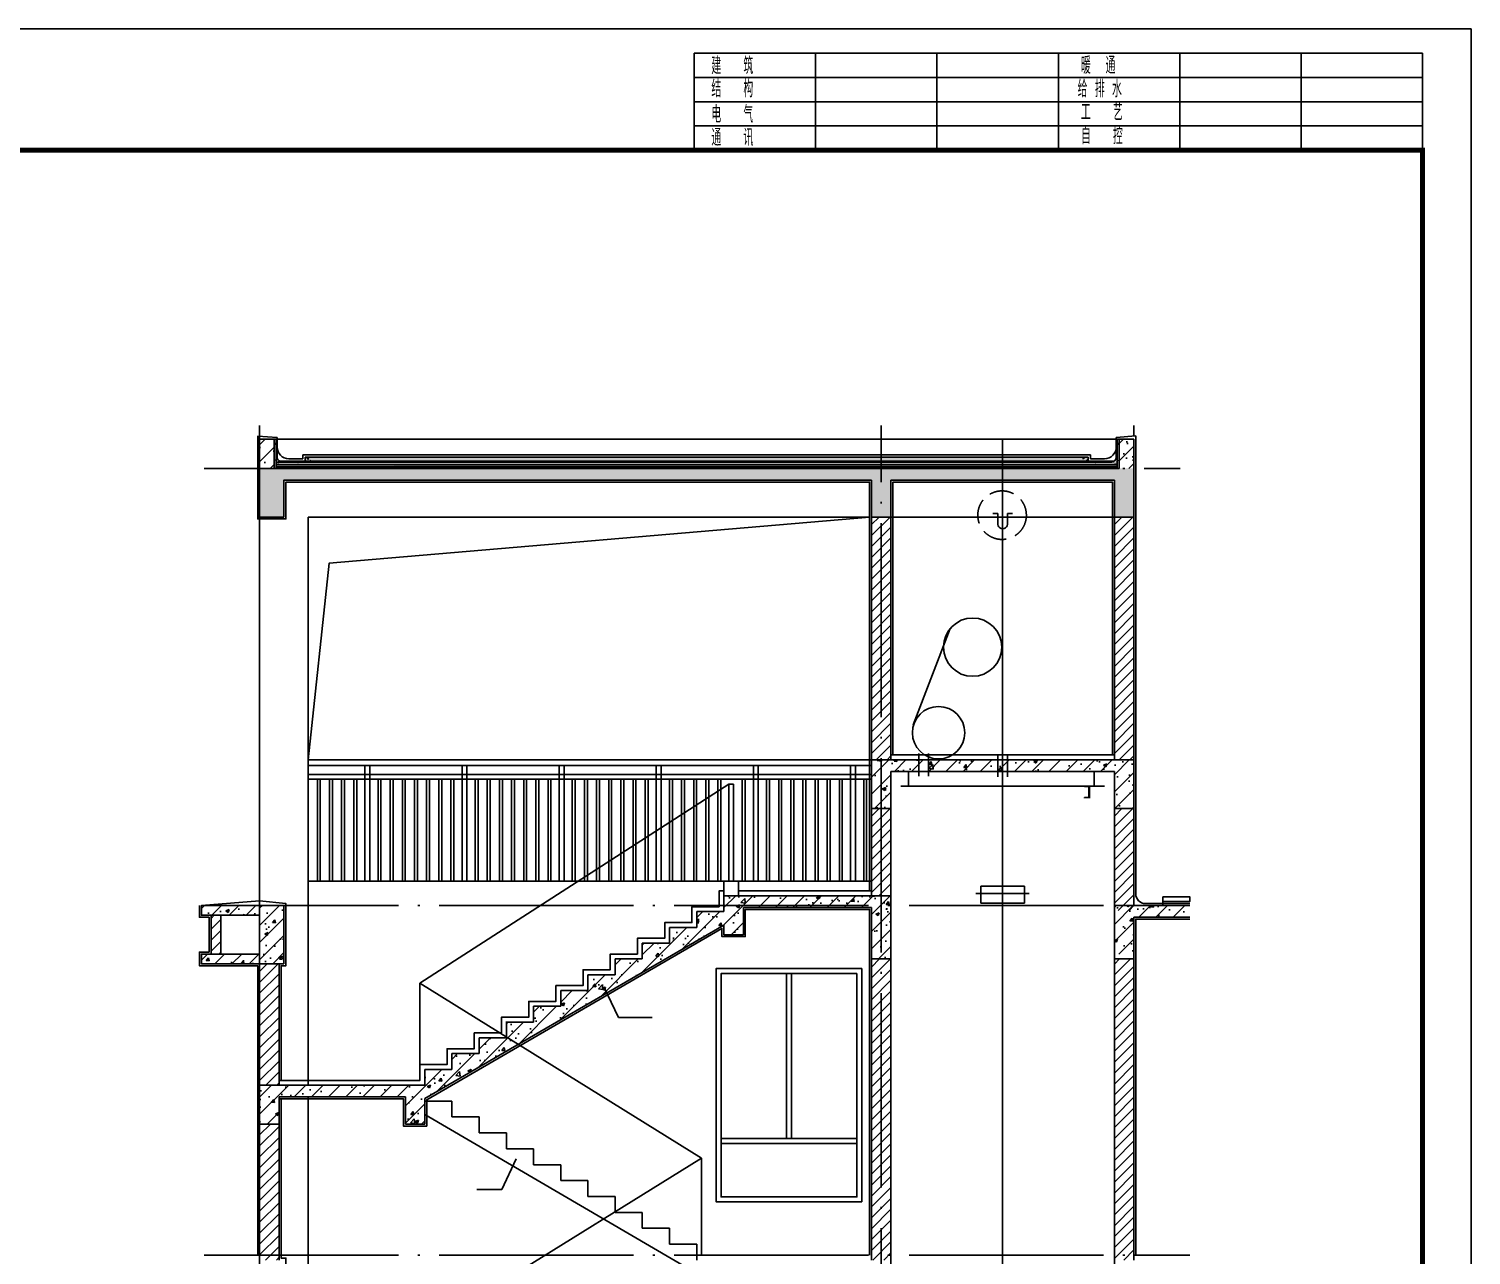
# Model space of a CAD drawing. Extents: x 299218 to 746073, y -331171 to -40619.
# Drawn here: x 615566 to 630416, y -301747 to -289121 of the extents above; entities that cross this region are included whole.
import ezdxf

# ---------------------------------------------------------------- set-up
doc = ezdxf.new("R2010")
doc.units = 0
doc.header["$LTSCALE"] = 1000
doc.header["$MEASUREMENT"] = 0
doc.linetypes.add('DASH', pattern=[0.35, 0.25, -0.1])
doc.linetypes.add('DOTE', pattern=[2.42, 2, -0.2, 0.02, -0.2])
for name, color, linetype in [('a43', 43, 'Continuous'), ('AXIS', 3, 'Continuous'), ('DOTE', 1, 'Continuous'), ('FIT', 1, 'Continuous'), ('PDIM', 3, 'Continuous'), ('PUB_HACTH', 8, 'Continuous'), ('PUB_HATCH', 8, 'Continuous'), ('PUB_TEXT', 7, 'Continuous'), ('PUB_TITLE', 4, 'Continuous'), ('S_STAIR', 2, 'Continuous'), ('SURFACE', 6, 'Continuous'), ('WALL', 4, 'Continuous')]:
    doc.layers.add(name, color=color, linetype=linetype)
doc.styles.get("Standard").update_dxf_attribs({"font": 'gbenor.shx', "bigfont": 'gbcbig.shx'})
pattern_1 = [(45, (1249529.02, -238571.1), (-88.388348, 88.388348), []), (50, (1249529.02, -238571.1), (358.63009, -31.37607), [37.5, -412.5]), (355, (1249529.02, -238571.1), (-69.37567, 376.09607), [30, -330]), (100.4514, (1249558.9, -238573.7), (289.2547, 344.71977), [31.8701, -350.57106]), (46.1842, (1249529.02, -238471.1), (533.62052, -82.7595), [56.25, -618.75]), (96.6356, (1249573.5, -238478), (467.33135, 487.05894), [47.80514, -525.8565]), (351.1842, (1249529, -238471.1), (467.33097, 487.0593), [45, -495]), (21, (1249579.02, -238496.1), (298.45353, -201.30945), [37.5, -412.5]), (326, (1249579.02, -238496.1), (121.65767, 362.57502), [30, -330]), (71.4514, (1249603.9, -238512.88), (420.11131, 161.26525), [31.8701, -350.57106]), (37.5, (1249529.02, -238571.1), (6.079928, 166.446927), [0, -326, 0, -335, 0, -331.25]), (7.5, (1249529.02, -238571.1), (131.53477, 197.205856), [0, -191, 0, -318.5, 0, -126.25]), (327.5, (1249417.52, -238571.1), (266.911218, -11.277436), [0, -125, 0, -390, 0, -517.5]), (317.5, (1249367.52, -238571.1), (291.593085, 50.05249), [0, -162.5, 0, -259, 0, -367.5])]
pattern_2 = [(45, (322792.56, -355751.71), (-35.355339, 35.355339), []), (50, (322792.56, -355751.71), (143.452037, -12.550427), [15, -165]), (355, (322792.56, -355751.71), (-27.75027, 150.43843), [12, -132]), (100.4514, (322804.51, -355752.76), (115.701876, 137.88791), [12.74804, -140.22842]), (46.1842, (322792.56, -355711.71), (213.44821, -33.1038), [22.5, -247.5]), (96.6356, (322810.35, -355714.47), (186.93254, 194.82357), [19.12206, -210.3426]), (351.1842, (322792.56, -355711.7), (186.93239, 194.82372), [18, -198]), (21, (322812.56, -355721.71), (119.38141, -80.52378), [15, -165]), (326, (322812.56, -355721.71), (48.66307, 145.03001), [12, -132]), (71.4514, (322822.51, -355728.42), (168.044526, 64.5061), [12.74804, -140.22842]), (37.5, (322792.56, -355751.71), (2.431971, 66.578771), [0, -130.4, 0, -134, 0, -132.5]), (7.5, (322792.56, -355751.71), (52.613907, 78.882342), [0, -76.4, 0, -127.4, 0, -50.5]), (327.5, (322747.96, -355751.71), (106.764487, -4.510974), [0, -50, 0, -156, 0, -207]), (317.5, (322727.96, -355751.71), (116.637234, 20.020996), [0, -65, 0, -103.6, 0, -147])]
pattern_3 = [(45, (1141337.69, -250485.7), (-88.388348, 88.388348), []), (50, (1141337.7, -250485.7), (358.63009, -31.37607), [37.5, -412.5]), (355, (1141337.7, -250485.7), (-69.37567, 376.09607), [30, -330]), (100.4514, (1141367.58, -250488.32), (289.2547, 344.71977), [31.8701, -350.57106]), (46.1842, (1141337.7, -250385.7), (533.62052, -82.7595), [56.25, -618.75]), (96.6356, (1141382.16, -250392.6), (467.33135, 487.05894), [47.80514, -525.8565]), (351.1842, (1141337.7, -250385.7), (467.331, 487.0593), [45, -495]), (21, (1141387.7, -250410.7), (298.45353, -201.30945), [37.5, -412.5]), (326, (1141387.7, -250410.7), (121.65767, 362.57502), [30, -330]), (71.4514, (1141412.56, -250427.48), (420.11131, 161.26525), [31.8701, -350.57106]), (37.5, (1141337.69, -250485.7), (6.079928, 166.446927), [0, -326, 0, -335, 0, -331.25]), (7.5, (1141337.69, -250485.7), (131.53477, 197.205856), [0, -191, 0, -318.5, 0, -126.25]), (327.5, (1141226.19, -250485.7), (266.911218, -11.277436), [0, -125, 0, -390, 0, -517.5]), (317.5, (1141176.2, -250485.7), (291.59308, 50.05249), [0, -162.5, 0, -259, 0, -367.5])]
pattern_4 = [(45, (1141337.69, -250485.706), (-56.126601, 56.126601), [])]
pattern_5 = [(45, (1141337.69, -236085.706), (-56.126601, 56.126601), [])]

# ---------------------------------------------------------------- blocks, each defined once
blk = doc.blocks.new('DG')
at = {"color": 6}
for p, q in [((62793, 8966), (62793, 8869)), ((62895, 8966), (62895, 8869))]:
    blk.add_line(p, q, dxfattribs=at)
for points in [[(62744, 8966), (62793, 8966)], [(62895, 8966), (62944, 8966)]]:
    blk.add_lwpolyline(points, dxfattribs=at)
blk.add_arc((62844, 8861), 51.8, 170.669, 9.331, dxfattribs=at)
blk = doc.blocks.new('T22')
h = blk.add_hatch()
h.set_pattern_fill('钢筋混凝土', color=8, scale=50)
h.set_pattern_definition(pattern_3)
h.paths.add_polyline_path([(606125, -292377), (605975, -292377), (605975, -292677), (606125, -292677)])
h = blk.add_hatch()
h.set_pattern_fill('钢筋混凝土', color=8, scale=50)
h.set_pattern_definition(pattern_3)
h.paths.add_polyline_path([(614975, -292377), (614825, -292377), (614825, -292677), (614975, -292677)])
h = blk.add_hatch()
h.set_pattern_fill('钢筋混凝土', color=8, scale=50)
h.set_pattern_definition(pattern_3)
h.paths.add_polyline_path([(614975, -292677), (614775, -292677), (606175, -292677), (605975, -292677), (605975, -293177), (606225, -293177), (606225, -292797), (612275, -292797), (612275, -293177), (612475, -293177), (612475, -292797), (613525, -292797), (613725, -292797), (614775, -292797), (614775, -293177), (614975, -293177)])
h = blk.add_hatch()
h.set_pattern_fill('ANSI31', color=8, scale=50)
h.set_pattern_definition([(45, (1147637.69, -245885.706), (-56.126601, 56.126601), [])])
h.paths.add_polyline_path([(612475, -293177), (612275, -293177), (612275, -295677), (612475, -295677)])
h = blk.add_hatch()
h.set_pattern_fill('ANSI31', color=8, scale=50)
h.set_pattern_definition([(45, (1150137.69, -245885.706), (-56.126601, 56.126601), [])])
h.paths.add_polyline_path([(614975, -293177), (614775, -293177), (614775, -295677), (614975, -295677)])
h = blk.add_hatch()
h.set_pattern_fill('钢筋混凝土', color=8, scale=50)
h.set_pattern_definition(pattern_3)
h.paths.add_polyline_path([(614975, -295677), (614775, -295677), (612475, -295677), (612275, -295677), (612275, -296177), (612475, -296177), (612475, -295797), (614775, -295797), (614775, -296177), (614975, -296177)])
h = blk.add_hatch()
h.set_pattern_fill('ANSI31', color=8, scale=50)
h.set_pattern_definition([(45, (1147637.69, -248885.706), (-56.126601, 56.126601), [])])
h.paths.add_polyline_path([(612475, -296177), (612275, -296177), (612275, -297077), (612475, -297077)])
h = blk.add_hatch()
h.set_pattern_fill('ANSI31', color=8, scale=50)
h.set_pattern_definition([(45, (1150137.69, -248885.706), (-56.126601, 56.126601), [])])
h.paths.add_polyline_path([(614975, -296177), (614775, -296177), (614775, -297227), (614975, -297227)])
h = blk.add_hatch()
h.set_pattern_fill('钢筋混凝土', color=8, scale=50)
h.set_pattern_definition(pattern_3)
h.paths.add_polyline_path([(610755, -297378), (610755, -297477), (610955, -297477), (610955, -297197), (612275, -297197), (612275, -297727), (612475, -297727), (612475, -297177), (612475, -297077), (612275, -297077), (610755, -297077), (610755, -297197), (610755, -297239), (610475, -297239), (610475, -297402), (610195, -297402), (610195, -297564), (609915, -297564), (609915, -297727), (609635, -297727), (609635, -297889), (609355, -297889), (609355, -298052), (609075, -298052), (609075, -298214), (608795, -298214), (608795, -298377), (608515, -298377), (608515, -298539), (608235, -298539), (608235, -298702), (607955, -298702), (607955, -298864), (607675, -298864), (607675, -299027), (606175, -299027), (605975, -299027), (605975, -299427), (606175, -299427), (606175, -299147), (607475, -299147), (607475, -299427), (607675, -299427), (607675, -299165)])
h = blk.add_hatch()
h.set_pattern_fill('钢筋混凝土', color=8, scale=50)
h.set_pattern_definition(pattern_1)
h.paths.add_polyline_path([(605375, -297177), (605975, -297177), (605975, -297277), (605375, -297277)])
h = blk.add_hatch()
h.set_pattern_fill('ANSI31', color=8, scale=50)
h.set_pattern_definition([(45, (1249529.02, -238571.1), (-56.126601, 56.126601), [])])
h.paths.add_polyline_path([(605475, -297277), (605575, -297277), (605575, -297677), (605475, -297677)])
h = blk.add_hatch()
h.set_pattern_fill('钢筋混凝土', color=8, scale=50)
h.set_pattern_definition(pattern_3)
h.paths.add_polyline_path([(606225, -297177), (605975, -297177), (605975, -297277), (605975, -297777), (606225, -297777)])
h = blk.add_hatch()
h.set_pattern_fill('钢筋混凝土', color=8, scale=50)
h.set_pattern_definition([(45, (1141337.69, -250435.63), (-88.388348, 88.388348), []), (50, (1141337.7, -250435.63), (358.63009, -31.37607), [37.5, -412.5]), (355, (1141337.7, -250435.63), (-69.37567, 376.09607), [30, -330]), (100.4514, (1141367.58, -250438.24), (289.2547, 344.71977), [31.8701, -350.57106]), (46.1842, (1141337.7, -250335.63), (533.62052, -82.7595), [56.25, -618.75]), (96.6356, (1141382.16, -250342.5), (467.33135, 487.05894), [47.80514, -525.8565]), (351.1842, (1141337.7, -250335.6), (467.331, 487.0593), [45, -495]), (21, (1141387.7, -250360.63), (298.45353, -201.30945), [37.5, -412.5]), (326, (1141387.7, -250360.63), (121.65767, 362.57502), [30, -330]), (71.4514, (1141412.56, -250377.4), (420.11131, 161.26525), [31.8701, -350.57106]), (37.5, (1141337.69, -250435.63), (6.079928, 166.446927), [0, -326, 0, -335, 0, -331.25]), (7.5, (1141337.69, -250435.63), (131.53477, 197.205856), [0, -191, 0, -318.5, 0, -126.25]), (327.5, (1141226.19, -250435.63), (266.911218, -11.277436), [0, -125, 0, -390, 0, -517.5]), (317.5, (1141176.2, -250435.63), (291.59308, 50.05249), [0, -162.5, 0, -259, 0, -367.5])])
h.paths.add_polyline_path([(614975, -297297), (615552, -297297), (615552, -297177), (614975, -297177), (614775, -297177), (614775, -297677), (614975, -297677)])
h = blk.add_hatch()
h.set_pattern_fill('钢筋混凝土', color=8, scale=50)
h.set_pattern_definition(pattern_1)
h.paths.add_polyline_path([(605375, -297677), (605975, -297677), (605975, -297777), (605375, -297777)])
h = blk.add_hatch()
h.set_pattern_fill('ANSI31', color=8, scale=50)
h.set_pattern_definition(pattern_5)
h.paths.add_polyline_path([(612475, -297727), (612275, -297727), (612275, -300777), (612275, -300827), (612475, -300827), (612475, -300777)])
h = blk.add_hatch()
h.set_pattern_fill('ANSI31', color=8, scale=50)
h.set_pattern_definition(pattern_5)
h.paths.add_polyline_path([(614975, -297727), (614775, -297727), (614775, -300777), (614775, -300827), (614975, -300827), (614975, -300777)])
h = blk.add_hatch()
h.set_pattern_fill('ANSI31', color=8, scale=50)
h.set_pattern_definition(pattern_4)
h.paths.add_polyline_path([(606175, -297777), (605975, -297777), (605975, -299027), (606175, -299027)])
h = blk.add_hatch()
h.set_pattern_fill('ANSI31', color=8, scale=50)
h.set_pattern_definition(pattern_4)
h.paths.add_polyline_path([(606175, -299427), (605975, -299427), (605975, -300777), (605975, -300827), (606175, -300827), (606175, -300777)])
at = {"layer": 'PUB_HACTH'}
h = blk.add_hatch(dxfattribs=at)
h.set_pattern_fill('钢筋混凝土', color=256, scale=20, style=0)
h.set_pattern_definition([(45, (322671.21, -355751.71), (-35.355339, 35.355339), []), (50, (322671.21, -355751.71), (143.452037, -12.550427), [15, -165]), (355, (322671.21, -355751.71), (-27.75027, 150.43843), [12, -132]), (100.4514, (322683.16, -355752.76), (115.701876, 137.88791), [12.74804, -140.22842]), (46.1842, (322671.21, -355711.71), (213.44821, -33.1038), [22.5, -247.5]), (96.6356, (322689, -355714.47), (186.93254, 194.82357), [19.12206, -210.3426]), (351.1842, (322671.2, -355711.7), (186.93239, 194.82372), [18, -198]), (21, (322691.21, -355721.71), (119.38141, -80.52378), [15, -165]), (326, (322691.21, -355721.71), (48.66307, 145.03001), [12, -132]), (71.4514, (322701.16, -355728.42), (168.044526, 64.5061), [12.74804, -140.22842]), (37.5, (322671.21, -355751.71), (2.431971, 66.578771), [0, -130.4, 0, -134, 0, -132.5]), (7.5, (322671.21, -355751.71), (52.613907, 78.882342), [0, -76.4, 0, -127.4, 0, -50.5]), (327.5, (322626.61, -355751.71), (106.764487, -4.510974), [0, -50, 0, -156, 0, -207]), (317.5, (322606.61, -355751.71), (116.637234, 20.020996), [0, -65, 0, -103.6, 0, -147])])
h.paths.add_polyline_path([(606445, -292562), (606445, -292602), (614505, -292602), (614505, -292562)])
h = blk.add_hatch(dxfattribs=at)
h.set_pattern_fill('钢筋混凝土', color=256, scale=20, style=0)
h.set_pattern_definition(pattern_2)
h.paths.add_polyline_path([(606501, -292602), (606501, -292562), (606445, -292562), (606445, -292602)])
h = blk.add_hatch(dxfattribs=at)
h.set_pattern_fill('混凝土', color=256, scale=5, style=0)
h.set_pattern_definition([(50, (322777.05, -355751.71), (35.863009, -3.1376067), [3.75, -41.25]), (355, (322777.05, -355751.71), (-6.9375667, 37.6096067), [3, -33]), (100.4514, (322780.037, -355751.972), (28.925469, 34.471977), [3.1870095, -35.0571056]), (46.1842, (322777.05, -355741.71), (53.3620524, -8.275951), [5.625, -61.875]), (96.6356, (322781.496, -355742.4), (46.733135, 48.7058935), [4.780514, -52.58565]), (351.1842, (322777.05, -355741.71), (46.733097, 48.70593), [4.5, -49.5]), (21, (322782.05, -355744.21), (29.8453526, -20.1309445), [3.75, -41.25]), (326, (322782.05, -355744.21), (12.1657666, 36.2575023), [3, -33]), (71.4514, (322784.536, -355745.888), (42.0111314, 16.126525), [3.1870095, -35.0571056]), (37.5, (322777.049, -355751.71), (0.60799277, 16.6446927), [0, -32.6, 0, -33.5, 0, -33.125]), (7.5, (322777.049, -355751.71), (13.1534769, 19.7205856), [0, -19.1, 0, -31.85, 0, -12.625]), (327.5, (322765.899, -355751.71), (26.6911218, -1.1277436), [0, -12.5, 0, -39, 0, -51.75]), (317.5, (322760.899, -355751.71), (29.1593085, 5.0052491), [0, -16.25, 0, -25.9, 0, -36.75])])
h.paths.add_polyline_path([(607359, -292637), (607359, -292657), (614805, -292657), (614805, -292637)])
h = blk.add_hatch(dxfattribs=at)
h.set_pattern_fill('钢筋混凝土', color=256, scale=20, style=0)
h.set_pattern_definition(pattern_2)
h.paths.add_polyline_path([(614448, -292602), (614448, -292562), (614505, -292562), (614505, -292602)])
for p, q in [((606125, -292377), (606155, -292377)), ((614825, -292377), (614795, -292377)), ((606445, -292562), (606445, -292602)), ((614505, -292562), (614505, -292602)), ((606475, -293177), (606475, -299027)), ((612255, -293177), (606475, -293177)), ((606475, -293177), (606475, -296927)), ((614775, -293177), (612475, -293177)), ((606475, -299147), (606475, -302627))]:
    blk.add_line(p, q)
at = {"color": 8}
for p, q in [((606155, -292377), (606155, -292357)), ((614795, -292377), (606155, -292377)), ((614795, -292377), (614795, -292357)), ((612475, -295627), (614775, -295627)), ((611812, -295677), (612275, -295677)), ((615275, -297137), (615275, -297177)), ((615095, -297157), (615552, -297157))]:
    blk.add_line(p, q, dxfattribs=at)
at = {"color": 3}
for p, q in [((607625, -297977), (610805, -295927)), ((610805, -296927), (610805, -295927)), ((610805, -295927), (610855, -295927)), ((610855, -296927), (610855, -295927)), ((607625, -298977), (607625, -297977)), ((610525, -299777), (607625, -297977)), ((610525, -299777), (607625, -301577)), ((610525, -300777), (610525, -299777))]:
    blk.add_line(p, q, dxfattribs=at)
at = {"color": 2}
blk.add_line((612275, -296927), (606475, -296927), dxfattribs=at)
at = {"color": 4}
for p, q in [((611400, -297877), (611400, -299577)), ((611450, -297877), (611450, -299577)), ((610725, -299577), (612125, -299577)), ((610725, -299627), (612125, -299627))]:
    blk.add_line(p, q, dxfattribs=at)
at = {"color": 8}
for points in [[(606155, -292357), (605955, -292345), (605955, -293197), (606245, -293197), (606245, -292817), (612255, -292817), (612255, -297027)], [(614795, -292357), (614995, -292342), (614995, -297057)], [(612495, -295627), (612495, -292817), (613505, -292817), (613505, -292817), (613745, -292817), (613745, -292817), (614755, -292817), (614755, -295627)], [(606475, -295677), (606689, -293653), (612255, -293177)], [(605972, -297127), (606245, -297157), (606245, -297797), (606195, -297797), (606195, -298977)], [(606175, -298977), (607625, -298977), (607625, -298814), (607905, -298814), (607905, -298652), (608185, -298652), (608185, -298489), (608465, -298489), (608465, -298327), (608745, -298327), (608745, -298164), (609025, -298164), (609025, -298002), (609305, -298002), (609305, -297839), (609585, -297839), (609585, -297677), (609865, -297677), (609865, -297514), (610145, -297514), (610145, -297352), (610425, -297352), (610425, -297189), (610705, -297189), (610705, -297027), (610755, -297027)], [(610905, -297027), (612275, -297027)], [(615275, -297087), (615552, -297087)], [(615275, -297137), (615552, -297137)], [(605355, -297177), (605355, -297297), (605455, -297297), (605455, -297657), (605355, -297657), (605355, -297797), (605955, -297797), (605955, -300777)], [(606175, -299167), (607455, -299167), (607455, -299447), (607695, -299447), (607695, -299177), (610735, -297413), (610735, -297497), (610975, -297497), (610975, -297217), (612255, -297217), (612255, -300777)], [(615552, -297317), (614995, -297317), (614995, -300777)], [(606195, -299167), (606195, -300807), (606245, -300807), (606245, -301447), (606195, -301447), (606195, -302577)], [(614975, -300777), (615552, -300777)]]:
    blk.add_lwpolyline(points, dxfattribs=at)
at = {"color": 2, "linetype": 'DASH', "ltscale": 0.1, "const_width": 3}
for points in [[(606125, -292414), (606143, -292414), (606143, -292579)], [(614825, -292414), (614806, -292414), (614807, -292579)], [(606172, -292617), (606362, -292618)], [(606176, -292628), (606361, -292628)], [(614575, -292628), (606361, -292628)], [(606362, -292618), (606375, -292628)], [(614587, -292618), (614575, -292628)], [(614777, -292617), (614587, -292618)], [(614773, -292628), (614588, -292628)]]:
    blk.add_lwpolyline(points, dxfattribs=at)
for points in [[(606133, -292579, 0.384199), (606176, -292628)], [(606143, -292579, 0.287485), (606172, -292617)], [(614817, -292579, -0.384199), (614773, -292628)], [(614807, -292579, -0.287485), (614777, -292617)]]:
    blk.add_lwpolyline(points, format="xyb", dxfattribs=at)
at = {"color": 3}
blk.add_lwpolyline([(610755, -297077), (610755, -296927), (610905, -296927), (610905, -297077)], dxfattribs=at)
at = {"color": 8}
blk.add_lwpolyline([(615275, -297087), (615552, -297087), (615552, -297137), (615275, -297137)], close=True, dxfattribs=at)
at = {"color": 2}
blk.add_lwpolyline([(612175, -297827), (610675, -297827), (610675, -300227), (612175, -300227)], close=True, dxfattribs=at)
at = {"color": 4}
blk.add_lwpolyline([(612125, -297877), (610725, -297877), (610725, -300177), (612125, -300177)], close=True, dxfattribs=at)
at = {"color": 8}
blk.add_arc((615095, -297057), 100, 180, 270, dxfattribs=at)
at = {"layer": 'a43'}
for p, q in [((612275, -295677), (606475, -295677)), ((612275, -295737), (606475, -295737)), ((612275, -295827), (606475, -295827)), ((612275, -295877), (606475, -295877))]:
    blk.add_line(p, q, dxfattribs=at)
for points in [[(607059, -295737), (607059, -296927)], [(607109, -296927), (607109, -295737)], [(608059, -295737), (608059, -296927)], [(608109, -296927), (608109, -295737)], [(609059, -295737), (609059, -296927)], [(609109, -296927), (609109, -295737)], [(610059, -295737), (610059, -296927)], [(610109, -296927), (610109, -295737)], [(611059, -295737), (611059, -296927)], [(611109, -296927), (611109, -295737)], [(612059, -295737), (612059, -296927)], [(612109, -296927), (612109, -295737)], [(606569, -295877), (606569, -296927)], [(606599, -296927), (606599, -295877)], [(606694, -295877), (606694, -296927)], [(606724, -296927), (606724, -295877)], [(606819, -295877), (606819, -296927)], [(606849, -296927), (606849, -295877)], [(606944, -295877), (606944, -296927)], [(606974, -296927), (606974, -295877)], [(607194, -295877), (607194, -296927)], [(607224, -296927), (607224, -295877)], [(607319, -295877), (607319, -296927)], [(607349, -296927), (607349, -295877)], [(607444, -295877), (607444, -296927)], [(607474, -296927), (607474, -295877)], [(607569, -295877), (607569, -296927)], [(607599, -296927), (607599, -295877)], [(607694, -295877), (607694, -296927)], [(607724, -296927), (607724, -295877)], [(607819, -295877), (607819, -296927)], [(607849, -296927), (607849, -295877)], [(607944, -295877), (607944, -296927)], [(607974, -296927), (607974, -295877)], [(608194, -295877), (608194, -296927)], [(608224, -296927), (608224, -295877)], [(608319, -295877), (608319, -296927)], [(608349, -296927), (608349, -295877)], [(608444, -295877), (608444, -296927)], [(608474, -296927), (608474, -295877)], [(608569, -295877), (608569, -296927)], [(608599, -296927), (608599, -295877)], [(608694, -295877), (608694, -296927)], [(608724, -296927), (608724, -295877)], [(608819, -295877), (608819, -296927)], [(608849, -296927), (608849, -295877)], [(608944, -295877), (608944, -296927)], [(608974, -296927), (608974, -295877)], [(609194, -295877), (609194, -296927)], [(609224, -296927), (609224, -295877)], [(609319, -295877), (609319, -296927)], [(609349, -296927), (609349, -295877)], [(609444, -295877), (609444, -296927)], [(609474, -296927), (609474, -295877)], [(609569, -295877), (609569, -296927)], [(609599, -296927), (609599, -295877)], [(609694, -295877), (609694, -296927)], [(609724, -296927), (609724, -295877)], [(609819, -295877), (609819, -296927)], [(609849, -296927), (609849, -295877)], [(609944, -295877), (609944, -296927)], [(609974, -296927), (609974, -295877)], [(610194, -295877), (610194, -296927)], [(610224, -296927), (610224, -295877)], [(610319, -295877), (610319, -296927)], [(610349, -296927), (610349, -295877)], [(610444, -295877), (610444, -296927)], [(610474, -296927), (610474, -295877)], [(610569, -295877), (610569, -296927)], [(610599, -296927), (610599, -295877)], [(610694, -295877), (610694, -296927)], [(610724, -296927), (610724, -295877)], [(610944, -295877), (610944, -296927)], [(610974, -296927), (610974, -295877)], [(611194, -295877), (611194, -296927)], [(611224, -296927), (611224, -295877)], [(611319, -295877), (611319, -296927)], [(611349, -296927), (611349, -295877)], [(611444, -295877), (611444, -296927)], [(611474, -296927), (611474, -295877)], [(611569, -295877), (611569, -296927)], [(611599, -296927), (611599, -295877)], [(611694, -295877), (611694, -296927)], [(611724, -296927), (611724, -295877)], [(611819, -295877), (611819, -296927)], [(611849, -296927), (611849, -295877)], [(611944, -295877), (611944, -296927)], [(611974, -296927), (611974, -295877)], [(612194, -295877), (612194, -296927)], [(612224, -296927), (612224, -295877)]]:
    blk.add_lwpolyline(points, dxfattribs=at)
at = {"layer": 'AXIS', "color": 8}
for p, q in [((606145, -292377, -13780), (606145, -292669)), ((614805, -292377, -13780), (614805, -292669)), ((606420, -292537), (606420, -292577)), ((614530, -292537), (614530, -292577))]:
    blk.add_line(p, q, dxfattribs=at)
at = {"layer": 'AXIS'}
blk.add_line((606145, -292669), (614805, -292669), dxfattribs=at)
at = {"layer": 'AXIS', "linetype": 'DASH'}
blk.add_circle((613619, -293158), 250, dxfattribs=at)
at = {"layer": 'DOTE', "linetype": 'DOTE'}
for p, q in [((605975, -292235), (605975, -320144)), ((612375, -321859), (612375, -292235)), ((614975, -297177), (614975, -292235)), ((605403, -292677), (615454, -292677)), ((605403, -297177), (615552, -297177)), ((614975, -315227), (614975, -297297)), ((605403, -300777), (615552, -300777))]:
    blk.add_line(p, q, dxfattribs=at)
at = {"layer": 'FIT', "color": 1}
for p, q in [((613625, -292373), (613625, -304047)), ((612704, -295317), (613086, -294324)), ((612762, -295612), (612762, -295844)), ((612862, -295612), (612862, -295844)), ((613575, -295622), (613575, -295852)), ((613675, -295622), (613675, -295852)), ((612654, -295947), (612654, -295797)), ((614566, -295797), (614566, -295947)), ((614675, -295947), (612575, -295947)), ((614466, -295947), (614466, -295953)), ((614466, -295953), (614513, -295953)), ((614513, -295953), (614513, -296066)), ((614519, -295947), (614519, -296072)), ((614466, -296066), (614513, -296066)), ((614466, -296066), (614466, -296072)), ((613400, -297152), (613400, -296977)), ((613400, -296977), (613850, -296977)), ((613850, -297152), (613850, -296977)), ((613350, -297052), (613897, -297052)), ((613400, -297152), (613850, -297152))]:
    blk.add_line(p, q, dxfattribs=at)
for centre, radius in [((613316, -294517), 300), ((612965, -295398), 270)]:
    blk.add_circle(centre, radius, dxfattribs=at)
at = {"layer": 'PDIM', "ltscale": 20}
for points in [[(606125, -292437), (606125, -292414), (606146, -292437), (606146, -292414)], [(614825, -292437), (614825, -292414), (614804, -292437), (614804, -292414)]]:
    blk.add_solid(points, dxfattribs=at)
at = {"layer": 'PUB_HACTH'}
blk.add_line((614805, -292637), (606145, -292637), dxfattribs=at)
at = {"layer": 'PUB_HATCH'}
for p, q in [((606145, -292657, -13780), (606145, -292377, -13780)), ((614805, -292657, -13780), (614805, -292377, -13780)), ((606420, -292537), (614530, -292537)), ((614745, -292611), (606145, -292611)), ((606145, -292657, -13780), (614805, -292657, -13780)), ((606420, -292577), (606275, -292577)), ((614530, -292577), (614675, -292577))]:
    blk.add_line(p, q, dxfattribs=at)
for points in [[(606155, -292562), (606155, -292377)], [(614795, -292562), (614795, -292377)]]:
    blk.add_lwpolyline(points, dxfattribs=at)
for centre, radius, start, end in [((606275, -292457), 120, 180, 270), ((614675, -292457), 120, 270, 0), ((606205, -292561), 50, 180, 270), ((614745, -292561), 50, 270, 0)]:
    blk.add_arc(centre, radius, start, end, dxfattribs=at)
at = {"layer": 'S_STAIR'}
for p, q in [((610755, -297239), (610755, -297077)), ((610755, -297077), (610755, -297197)), ((610755, -297077), (612275, -297077)), ((610475, -297402), (610475, -297239)), ((610475, -297239), (610755, -297239)), ((612275, -297197), (610955, -297197)), ((610955, -297477), (610955, -297197)), ((607675, -299165), (610755, -297378)), ((610195, -297564), (610195, -297402)), ((610195, -297402), (610475, -297402)), ((610755, -297477), (610755, -297378)), ((609915, -297727), (609915, -297564)), ((609915, -297564), (610195, -297564)), ((610755, -297477), (610955, -297477)), ((609635, -297889), (609635, -297727)), ((609635, -297727), (609915, -297727)), ((609355, -298052), (609355, -297889)), ((609355, -297889), (609635, -297889)), ((609075, -298214), (609075, -298052)), ((609075, -298052), (609355, -298052)), ((608795, -298377), (608795, -298214)), ((608795, -298214), (609075, -298214)), ((608515, -298539), (608515, -298377)), ((608515, -298377), (608795, -298377)), ((608235, -298702), (608235, -298539)), ((608235, -298539), (608515, -298539)), ((607955, -298864), (607955, -298702)), ((607955, -298702), (608235, -298702)), ((607675, -299027), (607675, -298864)), ((607675, -298864), (607955, -298864)), ((607675, -299027), (606175, -299027)), ((606175, -299147), (607475, -299147)), ((607475, -299427), (607475, -299147)), ((607675, -299427), (607675, -299165)), ((607675, -299427), (607475, -299427))]:
    blk.add_line(p, q, dxfattribs=at)
at = {"layer": 'S_STAIR', "color": 9}
for p, q in [((607955, -299190), (607675, -299190)), ((607955, -299354), (607955, -299190)), ((610475, -300966), (607675, -299329)), ((608235, -299354), (607955, -299354)), ((608235, -299518), (608235, -299354)), ((608515, -299518), (608235, -299518)), ((608515, -299681), (608515, -299518)), ((608795, -299681), (608515, -299681)), ((608795, -299845), (608795, -299681)), ((609075, -299845), (608795, -299845)), ((609075, -300008), (609075, -299845)), ((609355, -300008), (609075, -300008)), ((609355, -300172), (609355, -300008)), ((609635, -300172), (609355, -300172)), ((609635, -300336), (609635, -300172)), ((609915, -300336), (609635, -300336)), ((609915, -300499), (609915, -300336)), ((610195, -300499), (609915, -300499)), ((610195, -300663), (610195, -300499)), ((610475, -300663), (610195, -300663)), ((610475, -300827), (610475, -300663))]:
    blk.add_line(p, q, dxfattribs=at)
at = {"layer": 'SURFACE', "color": 0}
for p, q in [((614805, -292657), (606145, -292657)), ((606175, -292602), (614774, -292602)), ((606445, -292562), (614505, -292562))]:
    blk.add_line(p, q, dxfattribs=at)
at = {"layer": 'WALL'}
for p, q in [((605975, -293177), (605975, -292677)), ((614975, -297177), (614975, -292677)), ((612275, -292797), (612275, -293177)), ((612475, -292797), (612475, -293177)), ((614775, -295677), (614775, -292797)), ((606225, -293177), (605975, -293177)), ((605975, -297177), (605975, -293197)), ((612275, -293177), (612275, -297077)), ((612475, -293177), (612475, -295677)), ((614975, -293177), (614775, -293177)), ((612475, -295677), (612275, -295677)), ((612475, -295677), (614775, -295677)), ((612475, -295797), (612475, -297177)), ((612475, -295797), (614775, -295797)), ((614775, -295677), (614975, -295677)), ((614775, -297177), (614775, -295797)), ((612475, -296177), (612275, -296177)), ((614775, -296177), (614975, -296177)), ((605375, -297177), (605975, -297127)), ((612275, -297077), (612475, -297077)), ((605475, -297677), (605475, -297277)), ((605575, -297677), (605575, -297277)), ((605975, -300777), (605975, -297177)), ((605975, -297177), (606225, -297177)), ((606225, -297177), (606225, -297777)), ((612275, -297197), (612275, -300777)), ((612475, -297177), (612475, -300777)), ((614775, -300777), (614775, -297177)), ((614775, -297177), (614975, -297177)), ((614975, -297177), (615552, -297177)), ((614975, -297177), (614975, -297177)), ((614975, -300777), (614975, -297297)), ((614975, -297297), (615552, -297297)), ((612275, -297727), (612475, -297727)), ((614775, -297727), (614975, -297727)), ((605975, -297777), (606225, -297777)), ((606175, -299027), (606175, -297777)), ((606175, -299027), (605975, -299027)), ((606175, -300777), (606175, -299147)), ((606175, -299427), (605975, -299427)), ((605975, -304377), (605975, -300777)), ((606175, -300827), (606175, -300777)), ((606175, -300827), (606175, -300777)), ((612275, -300777), (612275, -300827)), ((612475, -300777), (612475, -304377)), ((614775, -304377), (614775, -300777)), ((614975, -300827), (614975, -300777))]:
    blk.add_line(p, q, dxfattribs=at)
at = {"layer": 'WALL', "color": 8}
for p, q in [((606145, -292657), (606195, -292657)), ((614805, -292657), (614755, -292657))]:
    blk.add_line(p, q, dxfattribs=at)
at = {"layer": 'WALL'}
for points in [[(605975, -292677), (605975, -292377), (606125, -292377), (606125, -292677)], [(614975, -292677), (614975, -292377), (614825, -292377), (614825, -292677)], [(606125, -292677), (614825, -292677)], [(606225, -293177), (606225, -292797), (612275, -292797)], [(612475, -292797), (613525, -292797)], [(613525, -292797), (614775, -292797)], [(612275, -293177), (612475, -293177)]]:
    blk.add_lwpolyline(points, dxfattribs=at)
for points in [[(605975, -297177), (605375, -297177), (605375, -297277), (605975, -297277)], [(605975, -297677), (605375, -297677), (605375, -297777), (605975, -297777)]]:
    blk.add_lwpolyline(points, close=True, dxfattribs=at)
at = {"xscale": -1}
blk.add_blockref('DG', (676469, -302107), dxfattribs=at)
blk = doc.blocks.new('$titleblk$00000095')
for p, q in [((-150, 20), (-150, 0)), ((-150, 20), (0, 20)), ((-125, 20), (-125, 0)), ((-100, 20), (-100, 0)), ((-75, 20), (-75, 0)), ((-75, 20), (-75, 0)), ((-50, 20), (-50, 0)), ((-25, 20), (-25, 0)), ((0, 20), (0, 0)), ((-150, 15), (-75, 15)), ((-75, 15), (0, 15)), ((-150, 10), (-75, 10)), ((-75, 10), (0, 10)), ((-150, 5), (-75, 5)), ((-75, 5), (0, 5))]:
    blk.add_line(p, q)
at = {"width": 0.8}
for s, p in [('建   筑', (-146.45, 15.65)), ('暖  通', (-70.35, 15.73)), ('结   构', (-146.45, 10.91)), ('给 排 水', (-71.03, 10.9)), ('电   气', (-146.45, 5.65)), ('工   艺', (-70.35, 6.13)), ('通   讯', (-146.45, 0.88)), ('自   控', (-70.35, 1.24))]:
    blk.add_text(s, height=3.509, dxfattribs=at).set_placement(p)

msp = doc.modelspace()

# ---------------------------------------------------------------- linework, layer by layer
at = {"layer": 'PUB_TEXT', "color": 2}
for p, q in [((621636.5, -299299.3), (621487, -298983.1)), ((621984.6, -299299.3), (621636.5, -299299.3)), ((620434.7, -301070.5), (620584.2, -300754.4)), ((620179.4, -301070.5), (620434.7, -301070.5))]:
    msp.add_line(p, q, dxfattribs=at)
at = {"layer": 'PUB_TITLE'}
msp.add_lwpolyline([(600715.6, -331171.2), (630415.6, -331171.2), (630415.6, -289121.2), (600715.6, -289121.2)], close=True, dxfattribs=at)
at = {"layer": 'PUB_TITLE', "const_width": 50}
msp.add_lwpolyline([(601215.6, -330671.2), (629915.6, -330671.2), (629915.6, -290371.2), (601215.6, -290371.2)], close=True, dxfattribs=at)

# ---------------------------------------------------------------- block references
msp.add_blockref('T22', (11967, -970.2))
at = {"layer": 'PUB_TITLE', "xscale": 50, "yscale": 50, "zscale": 50}
msp.add_blockref('$titleblk$00000095', (629915.6, -290371.2), dxfattribs=at)

doc.saveas('drawing.dxf')
